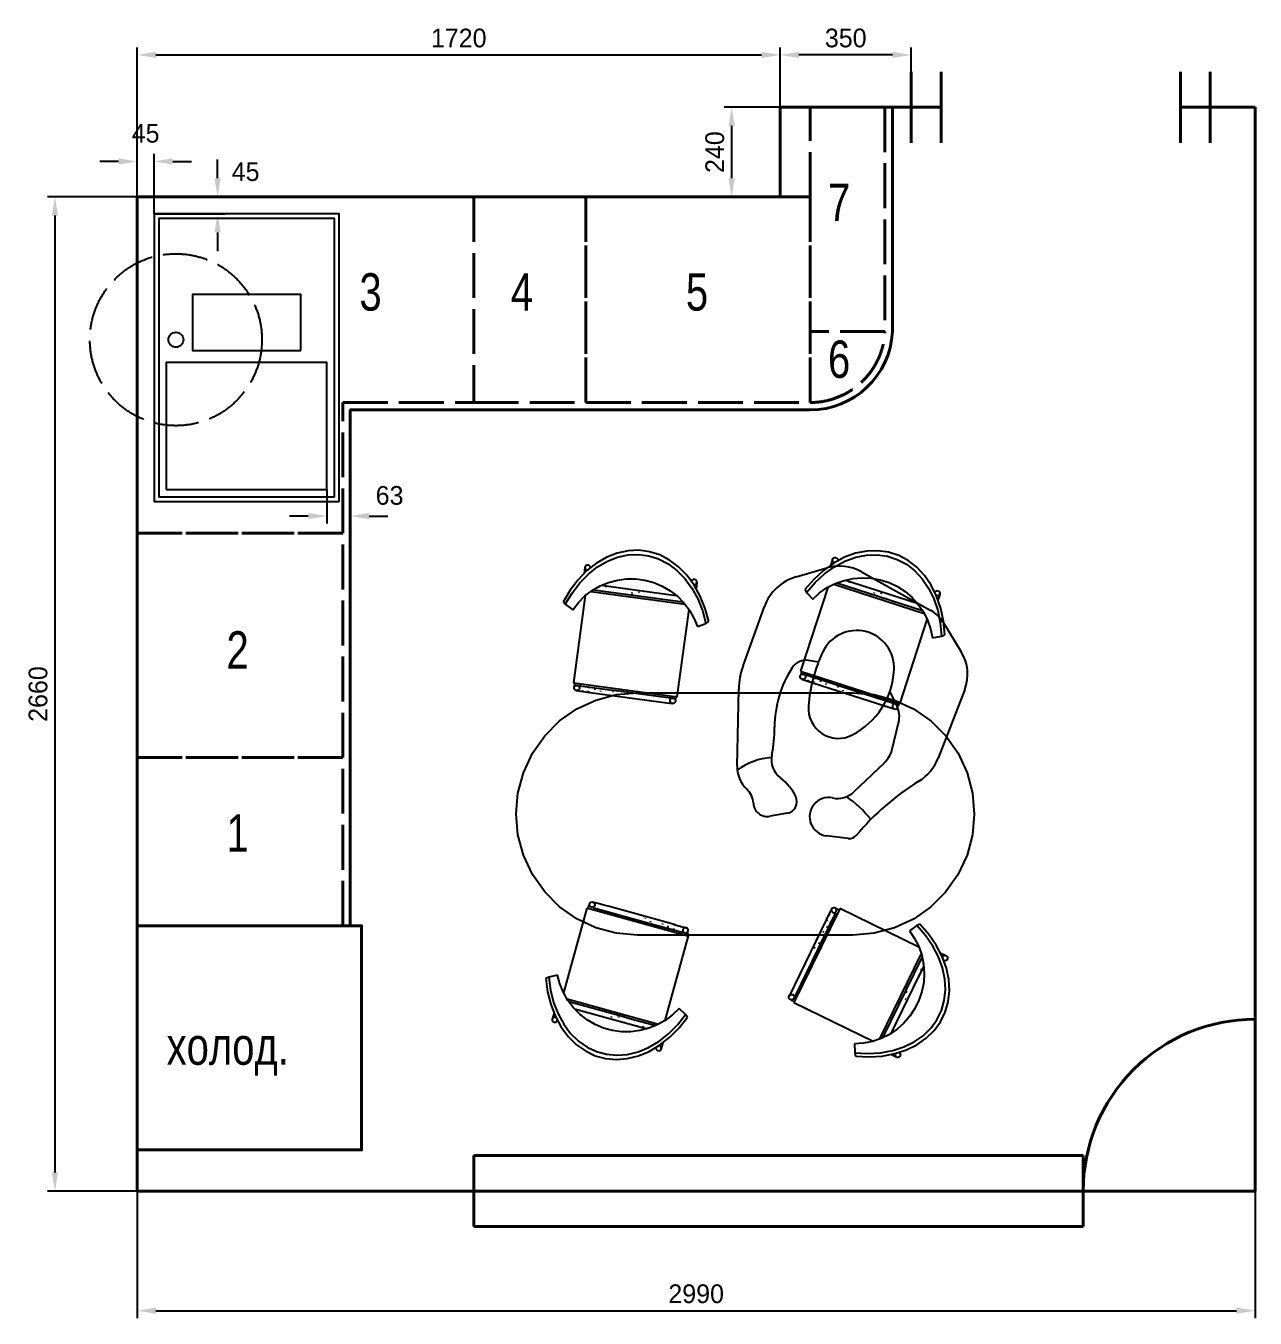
# Model space of a CAD drawing. Header units: millimetres. Extents: x 36689 to 81590, y -49198 to -25401.
# Drawn here: x 50325 to 53613, y -45338 to -41881 of the extents above; entities that cross this region are included whole.
import ezdxf

# ---------------------------------------------------------------- set-up
doc = ezdxf.new("R2010")
doc.units = ezdxf.units.MM
doc.header["$PDMODE"] = 34
doc.header["$PDSIZE"] = 25
doc.linetypes.add('ACAD_ISO02W100', pattern=[15, 12, -3])
doc.linetypes.add('ELGO_LTYPE0', pattern=[0])
doc.layers.add('01 Черновое', color=7, linetype='Continuous')
doc.layers.add('11 Привязка размеры', color=7, linetype='Continuous')
doc.layers.add('04 Мебель', color=5, linetype='Continuous', true_color=0x0000ff)
doc.styles.add('ATTR', font='romans.shx', dxfattribs={"width": 0.8, "height": 1.2})
doc.styles.add('QCADDimTextStyle', font='txt')
doc.styles.add('textstyle82', font='FreeMono.ttf', dxfattribs={"width": 0.8})
doc.styles.add('textstyle88', font='FreeMono.ttf', dxfattribs={"width": 0.8})
doc.styles.add('textstyle90', font='FreeMono.ttf', dxfattribs={"width": 0.8})
doc.styles.add('textstyle91', font='FreeMono.ttf', dxfattribs={"width": 0.8})
doc.dimstyles.new('QCADDimStyle', dxfattribs={"dimtxt": 2.5, "dimasz": 2.5, "dimexe": 1.25, "dimexo": 0.625, "dimtad": 1, "dimtoh": 1, "dimdec": 4, "dimzin": 0, "dimdsep": 46, "dimtxsty": 'QCADDimTextStyle', "dimcen": 0.09, "dimadec": 0, "dimazin": 0, "dimtfac": 1, "dimtdec": 4, "dimtofl": 0, "dimtmove": 0, "dimatfit": 3, "dimfxl": 1, "dimtolj": 1, "dimtzin": 0, "dimarcsym": 0})

# ---------------------------------------------------------------- blocks, each defined once
blk = doc.blocks.new('m_108')
at = {"color": 0, "linetype": 'ELGO_LTYPE0', "lineweight": -2}
for p, q in [((-250.3, 161.3), (-231.6, 162.9)), ((-231.6, 162.9), (-213, 161.2)), ((-285.8, 148.4), (-268.5, 156.5)), ((-268.5, 156.5), (-250.3, 161.3)), ((-213, 161.2), (-194.8, 156.4)), ((-194.8, 156.4), (-177.5, 148.3)), ((-301.5, 137.4), (-285.8, 148.4)), ((-177.5, 148.3), (-161.8, 137.3)), ((-105, 138.1), (-104.4, 138.7)), ((-104.4, 138.7), (-103.6, 139)), ((-103.6, 139), (-102.8, 139)), ((-102.8, 139), (-102, 138.8)), ((-102, 138.8), (-101.3, 138.3)), ((-84, 140.2), (-94.2, 138)), ((-73.9, 140.7), (-84, 140.2)), ((-64.1, 139.7), (-73.9, 140.7)), ((-54.9, 137), (-64.1, 139.7)), ((-425.8, 129.3), (-435.6, 124.5)), ((-433, 122.2), (-423.6, 126.8)), ((-430.9, 129.9), (-430.7, 130.7)), ((-430.7, 129.1), (-430.9, 129.9)), ((-430.7, 130.7), (-430.4, 131.4)), ((-430.3, 128.4), (-430.7, 129.1)), ((-430.4, 131.4), (-429.8, 132)), ((-429.7, 127.9), (-430.3, 128.4)), ((-429.8, 132), (-429, 132.3)), ((-429.2, 127.7), (-429.7, 127.9)), ((-429, 132.3), (-428.2, 132.3)), ((-428.2, 132.3), (-427.5, 132.1)), ((-427.5, 132.1), (-422.4, 130.5)), ((-427.5, 132.1), (-426.9, 131.6)), ((-426.9, 131.6), (-426.5, 130.9)), ((-426.5, 129.3), (-426.7, 128.9)), ((-426.5, 130.9), (-426.3, 130.1)), ((-426.3, 130.1), (-426.5, 129.3)), ((-415, 133), (-425.8, 129.3)), ((-423.6, 126.8), (-413.2, 130.3)), ((-403.5, 135.4), (-415, 133)), ((-413.2, 130.3), (-402.1, 132.6)), ((-391.4, 136.5), (-403.5, 135.4)), ((-402.1, 132.6), (-390.4, 133.7)), ((-390.4, 133.7), (-391.4, 136.5)), ((-388.9, 125.7), (-390.4, 133.7)), ((-314.8, 124.1), (-301.5, 137.4)), ((-161.8, 137.3), (-148.6, 123.9)), ((-114.6, 129), (-124.3, 122.4)), ((-104.5, 134.3), (-114.6, 129)), ((-104.2, 130.9), (-113.9, 125.9)), ((-107.7, 132.6), (-105.3, 137.4)), ((-105.3, 137.4), (-105.4, 136.6)), ((-105.4, 136.6), (-105.2, 135.9)), ((-105.3, 137.4), (-105, 138.1)), ((-105.2, 135.9), (-104.7, 135.2)), ((-104.7, 135.2), (-104, 134.7)), ((-94.2, 138), (-104.5, 134.3)), ((-94.3, 134.5), (-104.2, 130.9)), ((-104, 134.7), (-103.6, 134.6)), ((-101.3, 138.3), (-100.9, 137.6)), ((-100.7, 136), (-101, 135.5)), ((-100.9, 137.6), (-100.7, 136.8)), ((-100.7, 136.8), (-100.7, 136)), ((-84.4, 136.6), (-94.3, 134.5)), ((-74.7, 137.2), (-84.4, 136.6)), ((-65.3, 136.1), (-74.7, 137.2)), ((-56.3, 133.6), (-65.3, 136.1)), ((-48.1, 129.6), (-56.3, 133.6)), ((-46.3, 132.8), (-54.9, 137)), ((-40.5, 124.1), (-48.1, 129.6)), ((-38.5, 127.2), (-46.3, 132.8)), ((-31.6, 120.1), (-38.5, 127.2)), ((-444.3, 118.6), (-451.7, 111.8)), ((-448.6, 109.9), (-441.4, 116.5)), ((-435.6, 124.5), (-444.3, 118.6)), ((-441.4, 116.5), (-433, 122.2)), ((-437.8, 40.4), (-413.1, 116.8)), ((-436.6, 37.7), (-410.6, 118.2)), ((-418.6, 112.9), (-411.9, 117.6)), ((-412.4, 117.2), (-411, 116.8)), ((-411.9, 117.6), (-404.6, 121.3)), ((-330.4, 96.8), (-405.1, 121)), ((-404.6, 121.3), (-396.9, 124)), ((-396.9, 124), (-388.9, 125.7)), ((-325.5, 108.7), (-314.8, 124.1)), ((-148.6, 123.9), (-137.9, 108.6)), ((-124.3, 122.4), (-133.5, 114.4)), ((-123.3, 119.5), (-132.2, 111.8)), ((-113.9, 125.9), (-123.3, 119.5)), ((-113.4, 113.4), (-105.6, 116.1)), ((-107.1, 115.6), (-31, 78.5)), ((-105.7, 114.9), (-105.1, 116.2)), ((-105.6, 116.1), (-97.6, 117.7)), ((-104.3, 116.4), (-32.1, 81.2)), ((-97.6, 117.7), (-89.5, 118.3)), ((-96.3, 117.8), (-77, 108.4)), ((-93.1, 114.9), (-93, 115.6)), ((-89.5, 118.3), (-81.3, 117.8)), ((-81.3, 117.8), (-73.3, 116.2)), ((-73.3, 116.2), (-65.5, 113.6)), ((-33.9, 117.3), (-40.5, 124.1)), ((-28.4, 109.3), (-33.9, 117.3)), ((-25.9, 111.8), (-31.6, 120.1)), ((-457.7, 104), (-462.2, 95.5)), ((-451.7, 111.8), (-457.7, 104)), ((-454.4, 102.4), (-448.6, 109.9)), ((-433.7, 68.5), (-419.6, 112)), ((-430, 101.2), (-424.7, 107.4)), ((-424.7, 107.4), (-418.6, 112.9)), ((-333.3, 91.8), (-325.5, 108.7)), ((-112.9, 113.6), (-147.3, 43)), ((-137.9, 108.6), (-130.1, 91.7)), ((-133.5, 114.4), (-132.2, 111.8)), ((-132.2, 111.8), (-127.5, 105.2)), ((-127.5, 105.2), (-120.7, 109.7)), ((-120.7, 109.7), (-113.4, 113.4)), ((-87.7, 113), (-87.7, 113.5)), ((-77, 108.4), (-35.9, 88.4)), ((-77, 108.4), (-77, 108.2)), ((-65.5, 113.6), (-58.1, 110)), ((-58.1, 110), (-51.3, 105.5)), ((-51.3, 105.5), (-45.1, 100.2)), ((-23.9, 100.2), (-28.4, 109.3)), ((-21.2, 102.4), (-25.9, 111.8)), ((-462.2, 95.5), (-465.2, 86.4)), ((-461.6, 85.4), (-458.7, 94.2)), ((-458.7, 94.2), (-454.4, 102.4)), ((-438, 86.9), (-434.5, 94.3)), ((-434.5, 94.3), (-430, 101.2)), ((-359.1, 8), (-330.9, 95.3)), ((-330.9, 95.3), (-330.6, 96)), ((-330.7, 95.8), (-328, 94.9)), ((-330.6, 96), (-330.5, 96.6)), ((-330.5, 96.6), (-330.4, 96.8)), ((-329.9, 93), (-330, 92.2)), ((-329.5, 93.7), (-329.9, 93)), ((-328.8, 94.3), (-329.5, 93.7)), ((-328.1, 94.6), (-328.8, 94.3)), ((-328, 94.9), (-328.1, 94.6)), ((-327.2, 94.6), (-328.1, 94.6)), ((-326.4, 94.4), (-327.2, 94.6)), ((-325.8, 93.9), (-326.4, 94.4)), ((-325.3, 93.2), (-325.8, 93.9)), ((-325.2, 92.4), (-325.3, 93.2)), ((-325.3, 91.5), (-325.2, 92.4)), ((-73.5, 101.5), (-73.3, 101.9)), ((-72.9, 102.4), (-72.6, 103.1)), ((-66.8, 101.2), (-66.5, 102)), ((-45.1, 100.2), (-39.7, 94)), ((-39.7, 94), (-35.1, 87.2)), ((-20.7, 90.2), (-23.9, 100.2)), ((-17.9, 92), (-21.2, 102.4)), ((-19, 95.6), (-18.8, 96.1)), ((-18.8, 96.1), (-18.2, 96.6)), ((-18.2, 96.6), (-17.5, 96.9)), ((-18.2, 92.9), (-17.8, 92.7)), ((-17.8, 92.7), (-17, 92.5)), ((-17.5, 96.9), (-16.6, 97)), ((-14.9, 93.3), (-17.2, 88.5)), ((-17, 92.5), (-16.2, 92.5)), ((-16.6, 97), (-15.8, 96.7)), ((-16.2, 92.5), (-15.5, 92.8)), ((-15.8, 96.7), (-15.2, 96.3)), ((-15.5, 92.8), (-14.9, 93.3)), ((-15.2, 96.3), (-14.7, 95.6)), ((-14.6, 94), (-14.9, 93.3)), ((-14.7, 95.6), (-14.5, 94.8)), ((-14.5, 94.8), (-14.6, 94)), ((-465.2, 86.4), (-466.5, 76.9)), ((-462.8, 76.2), (-461.6, 85.4)), ((-440.5, 79.1), (-438, 86.9)), ((-348.7, 19), (-325.3, 91.6)), ((-344.9, 46.6), (-330.6, 90.8)), ((-338.2, 73.6), (-333.3, 91.8)), ((-332.2, 91.3), (-330.3, 90.7)), ((-330, 92.2), (-329.8, 91.4)), ((-329.8, 91.4), (-329.4, 90.7)), ((-329.4, 90.7), (-328.7, 90.1)), ((-328.7, 90.1), (-327.9, 89.9)), ((-327.9, 89.9), (-327.1, 89.9)), ((-327.1, 89.9), (-326.3, 90.2)), ((-326.3, 90.2), (-325.7, 90.8)), ((-325.7, 90.8), (-325.3, 91.5)), ((-325.3, 91.6), (-325.3, 91.6)), ((-130.1, 91.7), (-125.3, 73.6)), ((-35.1, 87.2), (-31.5, 79.9)), ((-18.6, 79.4), (-20.7, 90.2)), ((-15.8, 80.9), (-17.9, 92)), ((-15, 69.1), (-15.8, 80.9)), ((-466.5, 76.9), (-466.1, 67)), ((-462.5, 66.7), (-462.8, 76.2)), ((-442.4, 62.9), (-442, 71.1)), ((-442, 71.1), (-440.5, 79.1)), ((-429.1, 73.6), (-428.4, 73.3)), ((-428.8, 79.8), (-428.1, 79.6)), ((-427.8, 73.1), (-427.4, 72.9)), ((-339.8, 54.5), (-338.2, 73.6)), ((-125.3, 73.6), (-123.7, 54.5)), ((-63.4, 2.1), (-29, 72.7)), ((-32.4, 79.2), (-31.7, 80.4)), ((-31.5, 79.9), (-28.8, 72.2)), ((-28.8, 72.2), (-27.2, 64.2)), ((-17.9, 68.1), (-18.6, 79.4)), ((-466.1, 67), (-464.2, 57.1)), ((-460.6, 57.2), (-462.5, 66.7)), ((-441.7, 54.8), (-442.4, 62.9)), ((-440.3, 48.1), (-433.7, 68.5)), ((-433.7, 68.5), (-433.6, 68.5)), ((-27.2, 64.2), (-26.6, 56)), ((-18.5, 56.4), (-17.9, 68.1)), ((-15.6, 57), (-15, 69.1)), ((-464.2, 57.1), (-460.6, 47.3)), ((-457.1, 47.6), (-460.6, 57.2)), ((-460.6, 47.3), (-455.4, 37.6)), ((-452.2, 38.4), (-457.1, 47.6)), ((-440, 46.8), (-441.7, 54.8)), ((-437.3, 39), (-440, 46.8)), ((-438.6, 51.7), (-437.9, 51.7)), ((-437.2, 57.1), (-436.8, 57.2)), ((-346.6, 41.3), (-344.9, 46.6)), ((-344.9, 46.6), (-344.7, 46.6)), ((-339.8, -137.5), (-339.8, 54.5)), ((-123.7, 54.5), (-123.7, -137.5)), ((-26.6, 56), (-18.5, 56.4)), ((-18.5, 56.4), (-15.6, 57)), ((-460.4, 38.6), (-460.3, 39.4)), ((-460.2, 37.8), (-460.4, 38.6)), ((-460.3, 39.4), (-459.9, 40.2)), ((-459.8, 37.1), (-460.2, 37.8)), ((-459.9, 40.2), (-459.3, 40.8)), ((-459.2, 36.6), (-459.8, 37.1)), ((-459.3, 40.8), (-458.5, 41.1)), ((-458.5, 36.4), (-459.2, 36.6)), ((-458.5, 41.1), (-457.8, 41.1)), ((-457.7, 36.4), (-458.5, 36.4)), ((-458.5, 36.4), (-453.4, 34.7)), ((-457.8, 41.1), (-457.2, 41)), ((-456.9, 36.8), (-457.7, 36.4)), ((-456.3, 37.3), (-456.9, 36.8)), ((-456, 38.1), (-456.3, 37.3)), ((-455.9, 38.5), (-456, 38.1)), ((-455.4, 37.6), (-448.9, 28.4)), ((-445.8, 29.5), (-452.2, 38.4)), ((-437.5, 39.6), (-436.1, 39.1)), ((-433.6, 31.8), (-437.3, 39)), ((-355.7, 13.1), (-346.6, 41.3)), ((-346.6, 41.3), (-346.4, 41.3)), ((-345.4, 41.1), (-344.6, 40.9)), ((-342.1, 45.8), (-341.4, 45.6)), ((-148.3, 38.4), (-147.9, 39.2)), ((-148.3, 37.6), (-148.3, 38.4)), ((-148.1, 36.8), (-148.3, 37.6)), ((-147.7, 36.1), (-148.1, 36.8)), ((-147.9, 39.2), (-147.3, 39.8)), ((-147.2, 35.8), (-147.7, 36.1)), ((-147.7, 36.1), (-147, 35.6)), ((-147.5, 39.9), (-146.3, 42.5)), ((-147.3, 39.8), (-147.5, 39.9)), ((-147.3, 43), (-147, 42.9)), ((-146.5, 40.1), (-147.3, 39.8)), ((-147.1, 35.7), (-147.2, 35.8)), ((-147.1, 35.7), (-137.9, 31.2)), ((-147.1, 35.7), (-147.1, 35.7)), ((-147.1, 35.7), (-147.1, 35.7)), ((-147.1, 35.7), (-147.1, 35.7)), ((-147, 42.9), (-146.5, 42.6)), ((-147, 35.6), (-146.2, 35.4)), ((-146.5, 42.6), (-145.9, 42.3)), ((-145.7, 40.2), (-146.5, 40.1)), ((-146.2, 35.4), (-145.4, 35.5)), ((-145.9, 42.3), (-63.4, 2.1)), ((-144.9, 39.9), (-145.7, 40.2)), ((-145.4, 35.5), (-144.6, 35.8)), ((-144.2, 39.5), (-144.9, 39.9)), ((-144.6, 35.8), (-144, 36.4)), ((-143.8, 38.8), (-144.2, 39.5)), ((-144, 36.4), (-143.6, 37.1)), ((-143.6, 38), (-143.8, 38.8)), ((-143.6, 37.1), (-143.6, 38)), ((-143, 38.4), (-142, 40.4)), ((-142.8, 38.9), (-116.2, 25.9)), ((-135.7, 34.1), (-135.5, 34.8)), ((-448.9, 28.4), (-440.9, 19.7)), ((-438.2, 21.1), (-445.8, 29.5)), ((-433.8, 32.2), (-359.1, 8)), ((-428.9, 25), (-433.6, 31.8)), ((-423.4, 18.9), (-428.9, 25)), ((-351.5, 25.8), (-351, 25.8)), ((-351, 25.8), (-350.3, 25.8)), ((-350.3, 25.8), (-349.6, 25.6)), ((-347.9, 30.6), (-347.1, 30.4)), ((-141.8, 33.7), (-141.3, 34.2)), ((-137.9, 31.2), (-69.3, -2.2)), ((-137.9, 31.2), (-137.6, 31.2)), ((-137.2, 31.5), (-136.7, 31.9)), ((-131.2, 31.1), (-131, 31.8)), ((-131, 31.8), (-130.8, 32.5)), ((-130.8, 32.5), (-130.8, 32.9)), ((-126.9, 28), (-126.5, 28.8)), ((-116.8, 24), (-116.5, 24.8)), ((-116.2, 25.9), (-111.1, 23.5)), ((-116.2, 25.9), (-116.1, 25.8)), ((-111.1, 23.5), (-111.2, 23.3)), ((-111.1, 23.5), (-69.4, 3.2)), ((-440.9, 19.7), (-431.8, 11.7)), ((-429.3, 13.4), (-438.2, 21.1)), ((-431.8, 11.7), (-429.3, 13.4)), ((-429.3, 13.4), (-423.4, 18.9)), ((-357.3, 13.6), (-355.2, 12.9)), ((-356.4, 10.9), (-356, 11.6)), ((-356, 11.6), (-355.4, 12.1)), ((-355.4, 12.1), (-354.6, 12.5)), ((-354.6, 12.5), (-353.8, 12.5)), ((-353.8, 12.5), (-353, 12.2)), ((-353, 12.2), (-352.4, 11.7)), ((-352.6, 20.8), (-351.9, 20.8)), ((-352.4, 11.7), (-351.9, 11)), ((-351.9, 9.2), (-348.7, 19)), ((-351.2, 15.2), (-350.7, 14.8)), ((-349.7, 20.1), (-349.1, 19.7)), ((-348.7, 19), (-348.8, 19.3)), ((-112.6, 20.2), (-112.3, 20.9)), ((-358.8, 9.1), (-356, 8.2)), ((-356.5, 10), (-356.4, 10.9)), ((-356.4, 9.2), (-356.5, 10)), ((-355.9, 8.5), (-356.4, 9.2)), ((-356, 8.2), (-355.9, 8.5)), ((-355.3, 8), (-355.9, 8.5)), ((-354.5, 7.7), (-355.3, 8)), ((-353.6, 7.8), (-354.5, 7.7)), ((-352.9, 8.1), (-353.6, 7.8)), ((-352.2, 8.6), (-352.9, 8.1)), ((-351.9, 9.4), (-352.2, 8.6)), ((-352, 9.1), (-351.9, 9.2)), ((-351.9, 11), (-351.7, 10.2)), ((-351.7, 10.2), (-351.9, 9.4)), ((-351.9, 9.3), (-351.9, 9.2)), ((-351.9, 9.2), (-351.9, 9.2)), ((-70.7, 0.6), (-70.3, 1.4)), ((-70.7, -0.2), (-70.7, 0.6)), ((-70.3, 1.4), (-69.7, 1.9)), ((-69.7, 1.9), (-68.9, 2.3)), ((-69.6, 2.9), (-68.7, 4.7)), ((-68.9, 2.3), (-68.1, 2.3)), ((-68.1, 2.3), (-67.3, 2.1)), ((-67.3, 2.1), (-66.6, 1.6)), ((-66.6, 1.6), (-66.2, 0.9)), ((-66.2, 0.9), (-66, 0.1)), ((-66, 0.1), (-65.7, 0)), ((-66, 0.1), (-66, -0.7)), ((-65.7, 0), (-64.4, 2.6)), ((-70.5, -1), (-70.7, -0.2)), ((-70.1, -1.7), (-70.5, -1)), ((-69.4, -2.2), (-70.1, -1.7)), ((-68.6, -2.4), (-69.4, -2.2)), ((-69.4, -2.2), (-68.6, -2.4)), ((-69.3, -2.2), (-69.4, -2.2)), ((-67.8, -2.4), (-68.6, -2.4)), ((-67, -2), (-67.8, -2.4)), ((-66.4, -1.5), (-67, -2)), ((-66, -0.7), (-66.4, -1.5)), ((-414.9, -77), (-425.8, -81.4)), ((-423.6, -83.7), (-413, -79.5)), ((-403.2, -73.8), (-414.9, -77)), ((-413, -79.5), (-401.7, -76.3)), ((-401.7, -76.3), (-403.2, -73.8)), ((-398.8, -83.9), (-401.7, -76.3)), ((-435.8, -86.9), (-444.6, -93.4)), ((-441.6, -95.2), (-433.2, -89)), ((-440.6, -85.7), (-440.9, -86.5)), ((-440.9, -86.5), (-440.9, -87.3)), ((-440.9, -87.3), (-440.6, -88.1)), ((-440.2, -85), (-440.6, -85.7)), ((-440.6, -88.1), (-440.1, -88.7)), ((-439.5, -84.6), (-440.2, -85)), ((-440.1, -88.7), (-439.4, -89.1)), ((-438.7, -84.4), (-439.5, -84.6)), ((-439.4, -89.1), (-438.8, -89.1)), ((-438, -84.5), (-438.7, -84.4)), ((-437.3, -84.9), (-438, -84.5)), ((-438, -84.5), (-432.7, -85.2)), ((-436.7, -85.5), (-437.3, -84.9)), ((-436.4, -86.2), (-436.7, -85.5)), ((-436.5, -87.5), (-436.4, -87.1)), ((-436.4, -87.1), (-436.4, -86.2)), ((-425.8, -81.4), (-435.8, -86.9)), ((-433.2, -89), (-423.6, -83.7)), ((-420, -96), (-413.5, -91.1)), ((-336.1, -101.9), (-413.9, -91.4)), ((-413.5, -91.1), (-406.4, -87)), ((-406.4, -87), (-398.8, -83.9)), ((-452.1, -100.7), (-458.1, -108.8)), ((-454.7, -110.1), (-448.9, -102.3)), ((-444.6, -93.4), (-452.1, -100.7)), ((-448.9, -102.3), (-441.6, -95.2)), ((-432.8, -148.3), (-426.6, -102.9)), ((-431.7, -176.6), (-421, -97)), ((-430.8, -108.3), (-425.8, -101.8)), ((-430.1, -179), (-418.8, -95.1)), ((-425.8, -101.8), (-420, -96)), ((-420.4, -96.5), (-419, -96.7)), ((-336.4, -104.4), (-336.3, -103.5)), ((-336.3, -103.5), (-336.2, -102.8)), ((-333.4, -103.4), (-336.3, -103)), ((-336.2, -102.8), (-336.1, -102.2)), ((-336.1, -102.2), (-336.1, -101.9)), ((-334.1, -104.2), (-333.4, -103.7)), ((-333.4, -103.7), (-333.4, -103.4)), ((-333.4, -103.7), (-332.6, -103.5)), ((-332.6, -103.5), (-331.8, -103.6)), ((-331.8, -103.6), (-331.1, -104)), ((-147.6, -181.5), (-123.1, -92.6)), ((-134.1, -126.1), (-126.2, -97.5)), ((-132.9, -103.8), (-130.2, -94)), ((-131.2, -99.5), (-130.6, -99.8)), ((-130.2, -94), (-130.3, -94.8)), ((-130.3, -94.8), (-130.1, -95.6)), ((-129.9, -93.2), (-130.2, -94)), ((-130.1, -93.7), (-130.2, -93.8)), ((-130.2, -93.8), (-130.2, -93.8)), ((-130.2, -93.8), (-130.2, -93.9)), ((-130.2, -94), (-130.2, -93.8)), ((-130.1, -95.6), (-129.6, -96.3)), ((-129.3, -92.6), (-129.9, -93.2)), ((-129.6, -96.3), (-129, -96.8)), ((-128.5, -92.3), (-129.3, -92.6)), ((-129, -96.8), (-128.2, -97)), ((-127.7, -92.2), (-128.5, -92.3)), ((-128.2, -97), (-127.3, -96.9)), ((-126.9, -92.4), (-127.7, -92.2)), ((-127.3, -96.9), (-126.6, -96.6)), ((-126.2, -92.9), (-126.9, -92.4)), ((-126.7, -97.4), (-124.6, -98)), ((-126.6, -96.6), (-126, -96)), ((-126.2, -92.9), (-126.1, -92.6)), ((-125.7, -93.6), (-126.2, -92.9)), ((-126.1, -92.6), (-123.4, -93.4)), ((-126, -96), (-125.6, -95.2)), ((-125.5, -94.4), (-125.7, -93.6)), ((-125.6, -95.2), (-125.5, -94.4)), ((-123.1, -92.3), (-47.4, -113.1)), ((-123.1, -92.6), (-123.1, -92.3)), ((-52.7, -94.5), (-58.3, -100.3)), ((-58.3, -100.3), (-52.6, -106.2)), ((-50.3, -92.7), (-52.7, -94.5)), ((-43.5, -101.8), (-52.7, -94.5)), ((-40.8, -100.3), (-50.3, -92.7)), ((-35.5, -109.8), (-43.5, -101.8)), ((-32.5, -108.6), (-40.8, -100.3)), ((-458.1, -108.8), (-462.7, -117.5)), ((-459.1, -118.5), (-454.7, -110.1)), ((-434.9, -115.4), (-430.8, -108.3)), ((-348.5, -194.1), (-336.4, -104.4)), ((-341.4, -154), (-335.2, -108)), ((-340.3, -181.8), (-330.8, -111.2)), ((-336.9, -107.7), (-334.9, -108)), ((-334.9, -105.6), (-334.7, -104.8)), ((-334.9, -106.5), (-334.9, -105.6)), ((-334.6, -107.2), (-334.9, -106.5)), ((-334.7, -104.8), (-334.1, -104.2)), ((-334, -107.8), (-334.6, -107.2)), ((-333.3, -108.2), (-334, -107.8)), ((-332.4, -108.3), (-333.3, -108.2)), ((-331.6, -108.2), (-332.4, -108.3)), ((-330.9, -107.7), (-331.6, -108.2)), ((-331.1, -104), (-330.5, -104.7)), ((-330.4, -107.1), (-330.9, -107.7)), ((-330.8, -111.2), (-330.1, -106.3)), ((-330.5, -104.7), (-330.2, -105.4)), ((-330.1, -106.3), (-330.4, -107.1)), ((-330.2, -105.4), (-330.1, -106.3)), ((-330.1, -106.2), (-330.1, -106.2)), ((-330.1, -106.3), (-330.1, -106.2)), ((-135.8, -114.1), (-137.2, -119.4)), ((-134.3, -108.9), (-135.8, -114.1)), ((-132.9, -103.8), (-134.3, -108.9)), ((-134, -115.2), (-133.2, -115.4)), ((-132.9, -104.1), (-132.9, -103.8)), ((-132.5, -104.4), (-132, -104.8)), ((-131.8, -110.3), (-131, -110.4)), ((-131, -110.4), (-130.4, -110.4)), ((-130.4, -110.4), (-129.9, -110.4)), ((-129.6, -105.4), (-129, -105.4)), ((-52.6, -106.2), (-47.6, -112.7)), ((-47.6, -112.7), (-43.6, -119.8)), ((-28.7, -118.4), (-35.5, -109.8)), ((-25.5, -117.6), (-32.5, -108.6)), ((-27.7, -114.8), (-22.5, -116.2)), ((-465.6, -126.7), (-466.9, -136.2)), ((-462.7, -117.5), (-465.6, -126.7)), ((-461.9, -127.4), (-459.1, -118.5)), ((-440.2, -130.8), (-438.1, -122.9)), ((-438.1, -122.9), (-434.9, -115.4)), ((-138.7, -124.8), (-140.2, -130.2)), ((-137.2, -119.4), (-138.7, -124.8)), ((-136.1, -125.8), (-135.3, -126)), ((-135.6, -131.5), (-134.1, -126.1)), ((-134.1, -126.1), (-134.2, -126.1)), ((-66.7, -200.1), (-44.3, -118.5)), ((-48.8, -142.2), (-43, -121.1)), ((-44.7, -119.9), (-43.4, -120.3)), ((-43.6, -119.8), (-40.5, -127.4)), ((-23.4, -127.5), (-28.7, -118.4)), ((-19.9, -127), (-25.5, -117.6)), ((-24.6, -117.2), (-25, -118)), ((-25, -118), (-25, -118.4)), ((-24, -116.6), (-24.6, -117.2)), ((-23.3, -116.3), (-24, -116.6)), ((-23.6, -120.8), (-23, -121)), ((-22.5, -116.2), (-23.3, -116.3)), ((-23, -121), (-22.2, -120.9)), ((-21.8, -116.4), (-22.5, -116.2)), ((-22.2, -120.9), (-21.5, -120.5)), ((-21.1, -116.9), (-21.8, -116.4)), ((-21.5, -120.5), (-21, -119.9)), ((-20.7, -117.5), (-21.1, -116.9)), ((-21, -119.9), (-20.6, -119.2)), ((-20.5, -118.3), (-20.7, -117.5)), ((-20.6, -119.2), (-20.5, -118.3)), ((-466.9, -136.2), (-466.5, -145.8)), ((-463.2, -136.5), (-461.9, -127.4)), ((-462.8, -145.8), (-463.2, -136.5)), ((-441.3, -138.9), (-440.2, -130.8)), ((-429.9, -136.2), (-429.1, -136.3)), ((-338.2, -156.5), (-339.8, -137.5)), ((-147.9, -176.2), (-135.6, -131.5)), ((-141.7, -135.6), (-143.2, -141)), ((-140.2, -130.2), (-141.7, -135.6)), ((-139.1, -130.6), (-138.3, -130.8)), ((-135.6, -131.5), (-135.7, -131.5)), ((-123.7, -137.5), (-125.3, -156.5)), ((-45.8, -149.3), (-40.1, -128.7)), ((-43.3, -138), (-42.8, -137.9)), ((-42.4, -132.4), (-41.7, -132.4)), ((-40.5, -127.4), (-38.4, -135.3)), ((-38.4, -135.3), (-37.4, -143.4)), ((-19.5, -136.8), (-23.4, -127.5)), ((-15.9, -136.6), (-19.9, -127)), ((-17.1, -146.3), (-19.5, -136.8)), ((-13.5, -146.5), (-15.9, -136.6)), ((-466.5, -145.8), (-464.4, -155.4)), ((-460.8, -155.1), (-462.8, -145.8)), ((-441.3, -147.1), (-441.3, -138.9)), ((-440.3, -155.2), (-441.3, -147.1)), ((-435.6, -169.5), (-432.8, -148.3)), ((-432.8, -148.3), (-432.6, -148.1)), ((-429.1, -142.4), (-428.3, -142.5)), ((-427.7, -142.6), (-427.3, -142.7)), ((-144.6, -146.4), (-146.1, -151.7)), ((-143.2, -141), (-144.6, -146.4)), ((-57.9, -193.5), (-45.8, -149.3)), ((-52.1, -153.9), (-50.4, -148.1)), ((-50.4, -148.1), (-48.8, -142.2)), ((-45.8, -149.3), (-46, -149.4)), ((-37.4, -143.4), (-37.5, -151.6)), ((-16.4, -155.8), (-17.1, -146.3)), ((-12.7, -156.3), (-13.5, -146.5)), ((-464.4, -155.4), (-460.7, -164.8)), ((-457.2, -164.1), (-460.8, -155.1)), ((-438.2, -163.2), (-440.3, -155.2)), ((-434.2, -160), (-433.8, -159.9)), ((-346.1, -188.8), (-342.2, -159.5)), ((-342.2, -159.5), (-341.4, -154)), ((-342.2, -159.5), (-342, -159.4)), ((-341.4, -154), (-341.3, -153.9)), ((-341, -159.4), (-340.2, -159.5)), ((-338.6, -154.2), (-337.8, -154.3)), ((-333.3, -174.6), (-338.2, -156.5)), ((-147.6, -157), (-149, -162.2)), ((-146.1, -151.7), (-147.6, -157)), ((-125.3, -156.5), (-130.2, -174.6)), ((-64.3, -198.5), (-52.1, -153.9)), ((-51.9, -154.1), (-51.6, -154.2)), ((-51, -154.4), (-50.2, -154.7)), ((-51, -160.7), (-50.2, -160.9)), ((-38.6, -159.7), (-40.7, -167.6)), ((-37.5, -151.6), (-38.6, -159.7)), ((-17.3, -165), (-16.4, -155.8)), ((-13.6, -165.8), (-12.7, -156.3)), ((-460.7, -164.8), (-455.4, -173.9)), ((-452.1, -172.9), (-457.2, -164.1)), ((-445.6, -181.1), (-452.1, -172.9)), ((-435.1, -170.7), (-438.2, -163.2)), ((-431, -177.8), (-435.1, -170.7)), ((-434.5, -165.6), (-433.9, -165.5)), ((-341.6, -170.2), (-340.8, -170.3)), ((-151.8, -172.4), (-153.1, -177.2)), ((-150.4, -167.4), (-151.8, -172.4)), ((-149, -162.2), (-150.4, -167.4)), ((-40.7, -167.6), (-43.9, -175.1)), ((-19.7, -173.9), (-17.3, -165)), ((-16.1, -175.1), (-13.6, -165.8)), ((-455.4, -173.9), (-448.7, -182.4)), ((-453.5, -180.7), (-453.7, -181.5)), ((-453.7, -181.5), (-453.7, -182.3)), ((-453.7, -182.3), (-453.4, -183.1)), ((-453, -180.1), (-453.5, -180.7)), ((-453.4, -183.1), (-452.9, -183.7)), ((-452.3, -179.6), (-453, -180.1)), ((-452.9, -183.7), (-452.1, -184.1)), ((-451.5, -179.4), (-452.3, -179.6)), ((-452.1, -184.1), (-451.4, -184.2)), ((-451, -179.5), (-451.5, -179.4)), ((-451.4, -184.2), (-450.6, -184)), ((-451.4, -184.2), (-446.1, -184.9)), ((-450.6, -184), (-450, -183.6)), ((-450, -183.6), (-449.5, -182.9)), ((-449.5, -182.9), (-449.2, -182.1)), ((-449.2, -182.1), (-449.3, -181.7)), ((-448.7, -182.4), (-440.5, -190.4)), ((-437.7, -188.8), (-445.6, -181.1)), ((-431.3, -177.4), (-429.9, -177.5)), ((-426.1, -184.3), (-431, -177.8)), ((-426.4, -183.9), (-348.6, -194.4)), ((-420.3, -190.1), (-426.1, -184.3)), ((-344.5, -180.7), (-343.8, -180.6)), ((-344.2, -175.6), (-343.8, -175.5)), ((-343.8, -175.5), (-343.1, -175.4)), ((-343.1, -175.4), (-342.3, -175.4)), ((-341.7, -192), (-340.3, -181.8)), ((-341.4, -180.9), (-340.8, -181.2)), ((-340.3, -181.8), (-340.4, -181.5)), ((-325.4, -191.5), (-333.3, -174.6)), ((-153.2, -178.1), (-153.1, -177.2)), ((-153, -178.9), (-153.2, -178.1)), ((-153.1, -177.2), (-152.8, -176.5)), ((-153.1, -177.2), (-153.1, -177.3)), ((-153.1, -177.3), (-153.1, -177.3)), ((-152.5, -179.5), (-153, -178.9)), ((-152.8, -176.5), (-152.2, -175.9)), ((-151.8, -180), (-152.5, -179.5)), ((-152.2, -175.9), (-151.4, -175.5)), ((-151, -180.2), (-151.8, -180)), ((-151.4, -175.5), (-150.6, -175.5)), ((-150.2, -180.2), (-151, -180.2)), ((-150.6, -175.5), (-149.8, -175.7)), ((-150.3, -180.5), (-150.2, -180.2)), ((-147.5, -181.2), (-150.3, -180.5)), ((-149.4, -179.8), (-150.2, -180.2)), ((-149.8, -175.7), (-149.1, -176.2)), ((-148.8, -179.2), (-149.4, -179.8)), ((-149.1, -176.2), (-148.6, -176.9)), ((-148.5, -178.5), (-148.8, -179.2)), ((-148.6, -176.9), (-148.4, -177.7)), ((-148.4, -177.7), (-148.5, -178.5)), ((-148.2, -176.1), (-146.2, -176.7)), ((-147.8, -182.3), (-147.7, -182)), ((-72, -203.1), (-147.8, -182.3)), ((-147.7, -182), (-147.6, -181.5)), ((-130.2, -174.6), (-138.1, -191.5)), ((-48.1, -182.2), (-53.1, -188.7)), ((-43.9, -175.1), (-48.1, -182.2)), ((-29.1, -190), (-23.7, -182.3)), ((-25.9, -191.8), (-20.3, -183.8)), ((-23.7, -182.3), (-19.7, -173.9)), ((-20.3, -183.8), (-16.1, -175.1)), ((-440.5, -190.4), (-431.2, -197.5)), ((-428.7, -195.7), (-437.7, -188.8)), ((-418.7, -201.7), (-428.7, -195.7)), ((-413.8, -195.1), (-420.3, -190.1)), ((-418.7, -201.7), (-413.8, -195.1)), ((-348.6, -194.4), (-348.5, -194.1)), ((-348.4, -193.3), (-345.6, -193.7)), ((-347.8, -188.6), (-345.6, -188.9)), ((-346.4, -191.2), (-346.2, -190.4)), ((-346.4, -192), (-346.4, -191.2)), ((-346.1, -192.8), (-346.4, -192)), ((-346.2, -190.4), (-345.7, -189.7)), ((-345.5, -193.4), (-346.1, -192.8)), ((-345.7, -189.7), (-345, -189.3)), ((-345.6, -193.7), (-345.5, -193.4)), ((-344.8, -193.8), (-345.5, -193.4)), ((-345, -189.3), (-344.2, -189.1)), ((-344, -193.9), (-344.8, -193.8)), ((-344.2, -189.1), (-343.3, -189.2)), ((-343.2, -193.7), (-344, -193.9)), ((-343.3, -189.2), (-342.6, -189.6)), ((-342.5, -193.3), (-343.2, -193.7)), ((-342.6, -189.6), (-342, -190.2)), ((-341.9, -192.6), (-342.5, -193.3)), ((-342.1, -186), (-341.5, -186.3)), ((-342, -190.2), (-341.7, -191)), ((-341.7, -191.8), (-341.9, -192.6)), ((-341.8, -192.1), (-341.7, -192)), ((-341.7, -191), (-341.7, -191.8)), ((-341.7, -191.9), (-341.7, -192)), ((-341.7, -192), (-341.7, -192)), ((-314.7, -206.8), (-325.4, -191.5)), ((-138.1, -191.5), (-148.8, -206.8)), ((-58.9, -194.4), (-65.4, -199.4)), ((-53.1, -188.7), (-58.9, -194.4)), ((-36, -197), (-29.1, -190)), ((-33, -199), (-25.9, -191.8)), ((-431.2, -197.5), (-420.7, -203.7)), ((-420.7, -203.7), (-418.7, -201.7)), ((-301.4, -220.1), (-314.7, -206.8)), ((-148.8, -206.8), (-162.1, -220.1)), ((-80.1, -206.5), (-88, -208.6)), ((-72.5, -203.4), (-80.1, -206.5)), ((-65.4, -199.4), (-72.5, -203.4)), ((-66.3, -198.6), (-65, -199)), ((-53.3, -208.1), (-44.1, -203.1)), ((-51, -210.5), (-41.4, -205.3)), ((-44.1, -203.1), (-36, -197)), ((-41.4, -205.3), (-33, -199)), ((-88, -208.6), (-86.2, -216.5)), ((-86.2, -216.5), (-74.6, -214.9)), ((-86.2, -216.5), (-85, -219.2)), ((-85, -219.2), (-73, -217.5)), ((-74.6, -214.9), (-63.6, -212.1)), ((-73, -217.5), (-61.6, -214.6)), ((-63.6, -212.1), (-53.3, -208.1)), ((-61.6, -214.6), (-51, -210.5)), ((-54.3, -211.8), (-49.2, -213.2)), ((-50.4, -210.4), (-50.2, -210)), ((-50.4, -211.3), (-50.4, -210.4)), ((-50.3, -212.1), (-50.4, -211.3)), ((-49.8, -212.7), (-50.3, -212.1)), ((-49.2, -213.2), (-49.8, -212.7)), ((-49.2, -213.2), (-48.5, -213.4)), ((-48.5, -213.4), (-47.6, -213.3)), ((-47.2, -208.9), (-47.7, -208.7)), ((-47.6, -213.3), (-46.9, -213)), ((-46.5, -209.3), (-47.2, -208.9)), ((-46.9, -213), (-46.4, -212.4)), ((-46.1, -210), (-46.5, -209.3)), ((-46.4, -212.4), (-46, -211.6)), ((-45.9, -210.8), (-46.1, -210)), ((-46, -211.6), (-45.9, -210.8)), ((-285.8, -231.1), (-301.4, -220.1)), ((-162.1, -220.1), (-177.7, -231.1)), ((-268.5, -239.1), (-285.8, -231.1)), ((-250.3, -243.9), (-268.5, -239.1)), ((-195, -239.1), (-213.2, -243.9)), ((-177.7, -231.1), (-195, -239.1)), ((-231.7, -245.5), (-250.3, -243.9)), ((-213.2, -243.9), (-231.7, -245.5))]:
    blk.add_line(p, q, dxfattribs=at)
blk = doc.blocks.new('Person 4 Man Reach Both Arms PV')
for p, q in [((-2.65, 10.92), (4.05, 11.46)), ((-12.67, 7.06), (-5.15, 10.3)), ((8.36, 9.69), (10.58, 7.1)), ((1.04, 3.75), (0.76, 4.77)), ((11.74, 3.54), (11.04, -4.93)), ((-15.08, 0.09), (-16.13, 1.62)), ((-14.83, -6.98), (-15.53, -4.74)), ((-5.89, -7.13), (-10.02, -5.46)), ((1.31, -4.52), (0.3, -5.78)), ((-4.16, -7.3), (-1.33, -6.76)), ((10.45, -6.62), (8.37, -9.71)), ((4.85, -11.71), (-3.03, -12.16))]:
    blk.add_line(p, q)
for centre, radius, start, end in [((4.46, 6.34), 5.14, 40.6701, 94.5755), ((-2.02, 3.04), 7.9, 94.5755, 113.2917), ((-11.35, 3.99), 3.35, 113.2917, 161.1375), ((6.91, 3.94), 4.84, 355.2825, 40.6701), ((-16.59, 0.66), 7.13, 28.7701, 60.4269), ((-2.39, -5.59), 11.77, 81.6778, 114.3364), ((-0.94, 4.31), 1.76, 15.205, 81.6778), ((-16.59, 5.78), 2.19, 297.4313, 341.1375), ((-9.51, 1.75), 2.48, 103.203, 167.1792), ((-13.61, 19.22), 15.46, 283.203, 294.3364), ((-14.88, 2.49), 1.52, 117.4313, 214.617), ((-2.58, -0.25), 3.22, 110.1273, 231.9875), ((1.95, -12.63), 16.4, 89.0561, 110.1273), ((2.16, -0.24), 4.01, 291.5545, 89.0561), ((-17.24, 3.51), 5.45, 319.7914, 347.1792), ((-14.04, 0.81), 1.26, 214.617, 319.7914), ((-13.57, -4.12), 2.06, 13.1482, 197.5403), ((-9.06, -3.07), 2.58, 193.1482, 248.0075), ((0.57, 3.78), 8.33, 231.9875, 291.5545), ((-23.29, -2.63), 12.67, 333.3444, 349.5239), ((7.51, -4.64), 3.54, 326.0867, 355.2825), ((-1.85, -4.05), 2.76, 280.7541, 321.143), ((-13.91, -6.69), 0.957, 197.5403, 254.641), ((-21.44, -34.1), 27.46, 56.0747, 74.6409), ((-4.73, -4.27), 3.08, 248.0075, 280.7541), ((4.6, -7.18), 4.54, 273.2085, 326.0867), ((-3.31, -7.14), 5.03, 236.0747, 273.2085)]:
    blk.add_arc(centre, radius, start, end)
at = {"style": 'ATTR', "width": 0.8, "flags": 9}
blk.add_attdef('ESTCODE', (0, 0), '', height=0.00575, dxfattribs=at)
blk = doc.blocks.new('*D126')
at = {"layer": '11 Привязка размеры', "color": 0, "lineweight": -2}
for p, q in [((50623.1, -42338.4), (50383.1, -42338.4)), ((50403.1, -42388.4), (50403.1, -44948.4)), ((50623.1, -44998.4), (50383.1, -44998.4))]:
    blk.add_line(p, q, dxfattribs=at)
at = {"layer": '11 Привязка размеры', "color": 0}
for points in [[(50411.4, -42388.4), (50394.8, -42388.4), (50403.1, -42338.4)], [(50394.8, -44948.4), (50411.4, -44948.4), (50403.1, -44998.4)]]:
    blk.add_solid(points, dxfattribs=at)
at = {"layer": 'Defpoints', "color": 0}
for p in [(50623.1, -42338.4), (50403.1, -44998.4), (50623.1, -44998.4)]:
    blk.add_point(p, dxfattribs=at)
at = {"layer": '11 Привязка размеры', "color": 0, "insert": (50358.1, -43668.4), "char_height": 50, "attachment_point": 5, "rotation": 90}
blk.add_mtext('\\A1;2660', dxfattribs=at)
blk = doc.blocks.new('*D127')
at = {"layer": '11 Привязка размеры', "color": 0, "lineweight": -2}
for p, q in [((50623.1, -44998.4), (50623.1, -45338.4)), ((53613.1, -44998.4), (53613.1, -45338.4)), ((50673.1, -45318.4), (53563.1, -45318.4))]:
    blk.add_line(p, q, dxfattribs=at)
at = {"layer": '11 Привязка размеры', "color": 0}
for points in [[(50673.1, -45310), (50673.1, -45326.7), (50623.1, -45318.4)], [(53563.1, -45326.7), (53563.1, -45310), (53613.1, -45318.4)]]:
    blk.add_solid(points, dxfattribs=at)
at = {"layer": 'Defpoints', "color": 0}
for p in [(50623.1, -44998.4), (53613.1, -44998.4), (53613.1, -45318.4)]:
    blk.add_point(p, dxfattribs=at)
at = {"layer": '11 Привязка размеры', "color": 0, "insert": (52118.1, -45273.4), "char_height": 50, "attachment_point": 5}
blk.add_mtext('\\A1;2990', dxfattribs=at)
blk = doc.blocks.new('*D128')
at = {"layer": '11 Привязка размеры', "color": 0, "lineweight": -2}
for p, q in [((50623.1, -42338.4), (50623.1, -41938.4)), ((52343.1, -42338.4), (52343.1, -41938.4)), ((50673.1, -41958.4), (52293.1, -41958.4))]:
    blk.add_line(p, q, dxfattribs=at)
at = {"layer": '11 Привязка размеры', "color": 0}
for points in [[(50673.1, -41950), (50673.1, -41966.7), (50623.1, -41958.4)], [(52293.1, -41966.7), (52293.1, -41950), (52343.1, -41958.4)]]:
    blk.add_solid(points, dxfattribs=at)
at = {"layer": 'Defpoints', "color": 0}
for p in [(52343.1, -41958.4), (50623.1, -42338.4), (52343.1, -42338.4)]:
    blk.add_point(p, dxfattribs=at)
at = {"layer": '11 Привязка размеры', "color": 0, "insert": (51483.1, -41913.4), "char_height": 50, "attachment_point": 5}
blk.add_mtext('\\A1;1720', dxfattribs=at)
blk = doc.blocks.new('*D129')
at = {"layer": '11 Привязка размеры', "color": 0, "lineweight": -2}
for p, q in [((52343.1, -42098.4), (52193.1, -42098.4)), ((52213.1, -42288.4), (52213.1, -42148.4)), ((52343.1, -42338.4), (52193.1, -42338.4))]:
    blk.add_line(p, q, dxfattribs=at)
at = {"layer": '11 Привязка размеры', "color": 0}
for points in [[(52221.4, -42148.4), (52204.8, -42148.4), (52213.1, -42098.4)], [(52204.8, -42288.4), (52221.4, -42288.4), (52213.1, -42338.4)]]:
    blk.add_solid(points, dxfattribs=at)
at = {"layer": 'Defpoints', "color": 0}
for p in [(52213.1, -42098.4), (52343.1, -42098.4), (52343.1, -42338.4)]:
    blk.add_point(p, dxfattribs=at)
at = {"layer": '11 Привязка размеры', "color": 0, "insert": (52168.1, -42218.4), "char_height": 50, "attachment_point": 5, "rotation": 90}
blk.add_mtext('\\A1;240', dxfattribs=at)
blk = doc.blocks.new('*D133')
at = {"layer": '11 Привязка размеры', "color": 0, "lineweight": -2}
for p, q in [((52343.1, -42098.4), (52343.1, -41938.4)), ((52693.1, -42098.4), (52693.1, -41938.4)), ((52643.1, -41958.4), (52393.1, -41958.4))]:
    blk.add_line(p, q, dxfattribs=at)
at = {"layer": '11 Привязка размеры', "color": 0}
for points in [[(52393.1, -41950), (52393.1, -41966.7), (52343.1, -41958.4)], [(52643.1, -41966.7), (52643.1, -41950), (52693.1, -41958.4)]]:
    blk.add_solid(points, dxfattribs=at)
at = {"layer": 'Defpoints', "color": 0}
for p in [(52343.1, -41958.4), (52343.1, -42098.4), (52693.1, -42098.4)]:
    blk.add_point(p, dxfattribs=at)
at = {"layer": '11 Привязка размеры', "color": 0, "insert": (52518.1, -41913.3), "char_height": 50, "attachment_point": 5}
blk.add_mtext('\\A1;350', dxfattribs=at)
blk = doc.blocks.new('*D135')
at = {"layer": '11 Привязка размеры', "color": 0, "lineweight": -2}
for p, q in [((50573.1, -42243.4), (50523.1, -42243.4)), ((50623.1, -42383.4), (50623.1, -42223.4)), ((50668.1, -42383.4), (50668.1, -42223.4)), ((50718.1, -42243.4), (50768.1, -42243.4))]:
    blk.add_line(p, q, dxfattribs=at)
at = {"layer": '11 Привязка размеры', "color": 0}
for points in [[(50573.1, -42251.7), (50573.1, -42235), (50623.1, -42243.4)], [(50718.1, -42235), (50718.1, -42251.7), (50668.1, -42243.4)]]:
    blk.add_solid(points, dxfattribs=at)
at = {"layer": 'Defpoints', "color": 0}
for p in [(50623.1, -42243.4), (50623.1, -42383.4), (50668.1, -42383.4)]:
    blk.add_point(p, dxfattribs=at)
at = {"layer": '11 Привязка размеры', "color": 0, "insert": (50645.6, -42168.3), "char_height": 50, "attachment_point": 5}
blk.add_mtext('\\A1;45', dxfattribs=at)
blk = doc.blocks.new('*D136')
at = {"layer": '11 Привязка размеры', "color": 0, "lineweight": -2}
for p, q in [((50838.1, -42288.4), (50838.1, -42238.4)), ((50668.1, -42338.4), (50858.1, -42338.4)), ((50668.1, -42383.4), (50858.1, -42383.4)), ((50838.1, -42433.4), (50838.1, -42483.4))]:
    blk.add_line(p, q, dxfattribs=at)
at = {"layer": '11 Привязка размеры', "color": 0}
for points in [[(50829.8, -42288.4), (50846.4, -42288.4), (50838.1, -42338.4)], [(50846.4, -42433.4), (50829.8, -42433.4), (50838.1, -42383.4)]]:
    blk.add_solid(points, dxfattribs=at)
at = {"layer": 'Defpoints', "color": 0}
for p in [(50668.1, -42338.4), (50838.1, -42338.4), (50668.1, -42383.4)]:
    blk.add_point(p, dxfattribs=at)
at = {"layer": '11 Привязка размеры', "color": 0, "insert": (50913.1, -42270.9), "char_height": 50, "attachment_point": 5}
blk.add_mtext('\\A1;45', dxfattribs=at)
blk = doc.blocks.new('*D137')
at = {"layer": '11 Привязка размеры', "color": 0, "lineweight": -2}
for p, q in [((51130.6, -43120.9), (51130.6, -43212.3)), ((51193.1, -43153.4), (51193.1, -43212.3)), ((51080.6, -43192.3), (51030.6, -43192.3)), ((51243.1, -43192.3), (51293.1, -43192.3))]:
    blk.add_line(p, q, dxfattribs=at)
at = {"layer": '11 Привязка размеры', "color": 0}
for points in [[(51080.6, -43200.6), (51080.6, -43183.9), (51130.6, -43192.3)], [(51243.1, -43183.9), (51243.1, -43200.6), (51193.1, -43192.3)]]:
    blk.add_solid(points, dxfattribs=at)
at = {"layer": 'Defpoints', "color": 0}
for p in [(51130.6, -43120.9), (51193.1, -43153.4), (51193.1, -43192.3)]:
    blk.add_point(p, dxfattribs=at)
at = {"layer": '11 Привязка размеры', "color": 0, "insert": (51298.1, -43137.3), "char_height": 50, "attachment_point": 5}
blk.add_mtext('\\A1;63', dxfattribs=at)

msp = doc.modelspace()

# ---------------------------------------------------------------- linework, layer by layer
at = {"layer": '01 Черновое', "lineweight": 40}
for p, q in [((52693.11174, -42003.379), (52693.11174, -42193.379)), ((52773.11174, -42003.379), (52773.11174, -42193.379)), ((53413.11174, -42003.379), (53413.11174, -42193.379)), ((53493.11174, -42003.379), (53493.11174, -42193.379)), ((52343.11174, -42338.379), (52343.11174, -42098.379)), ((52343.11174, -42098.379), (52773.11174, -42098.379)), ((53413.11174, -42098.379), (53613.11174, -42098.379)), ((53613.11174, -44998.379), (53613.11174, -42098.379)), ((50623.11174, -42338.379), (52343.11174, -42338.379)), ((50623.11174, -42338.379), (50623.11174, -44998.379)), ((51523.11174, -44903.379), (51523.11174, -45093.379)), ((51523.11174, -44903.379), (53153.11174, -44903.379)), ((53153.11174, -44903.379), (53153.11174, -45093.379)), ((50623.11174, -44998.379), (53613.11174, -44998.379)), ((51523.11174, -45093.379), (53153.11174, -45093.379))]:
    msp.add_line(p, q, dxfattribs=at)
at = {"layer": '04 Мебель', "linetype": 'ACAD_ISO02W100', "lineweight": 40, "ltscale": 10}
for p, q in [((52423.11174, -42338.379), (52423.11174, -42098.379)), ((52423.11174, -42098.379), (52623.11174, -42098.379)), ((52623.11174, -42098.379), (52623.11174, -42698.379)), ((51523.11174, -42338.379), (50623.11174, -42338.379)), ((50623.11174, -42338.379), (50623.11174, -43238.379)), ((52423.11174, -42338.379), (52423.11174, -42888.379)), ((52623.11174, -42698.379), (52423.11174, -42698.379)), ((50623.11174, -43238.379), (51173.11174, -43238.379))]:
    msp.add_line(p, q, dxfattribs=at)
at = {"layer": '04 Мебель', "lineweight": 40, "ltscale": 10}
msp.add_lwpolyline([(52643.08445, -42098.379), (52643.08445, -42699.42322, -0.3987417184), (52423.11174, -42908.379), (51193.11174, -42908.379), (51193.11174, -44288.379)], format="xyb", dxfattribs=at)
at = {"layer": '04 Мебель', "linetype": 'ACAD_ISO02W100', "lineweight": 40, "ltscale": 10}
for points in [[(51823.11174, -42338.379), (51523.11174, -42338.379), (51523.11174, -42888.379), (51823.11174, -42888.379)], [(52423.11174, -42338.379), (51823.11174, -42338.379), (51823.11174, -42888.379), (52423.11174, -42888.379)], [(50623.11174, -43238.379), (50623.11174, -43838.379), (51173.11174, -43838.379), (51173.11174, -43238.379)], [(50623.11174, -43838.379), (50623.11174, -44288.379), (51173.11174, -44288.379), (51173.11174, -43838.379)]]:
    msp.add_lwpolyline(points, close=True, dxfattribs=at)
at = {"layer": '04 Мебель', "color": 7}
for points in [[(51163.11174, -43153.379), (51163.11174, -42383.379), (50668.11174, -42383.379), (50668.11174, -43153.379)], [(51150.61174, -43140.879), (51150.61174, -42395.879), (50680.61174, -42395.879), (50680.61174, -43140.879)], [(51060.61174, -42749.38826), (51060.61174, -42599.38826), (50770.61174, -42599.38826), (50770.61174, -42749.38826)], [(50700.61174, -43120.879), (51130.61174, -43120.879), (51130.61174, -42780.879), (50700.61174, -42780.879)]]:
    msp.add_lwpolyline(points, close=True, dxfattribs=at)
at = {"layer": '04 Мебель', "linetype": 'ACAD_ISO02W100', "lineweight": 40, "ltscale": 10}
msp.add_lwpolyline([(51173.11174, -43238.379), (51173.11174, -42888.379), (51523.11174, -42888.379)], dxfattribs=at)
at = {"layer": '04 Мебель', "lineweight": 40}
msp.add_lwpolyline([(50623.11174, -44288.379), (51223.11174, -44288.379), (51223.11174, -44888.379), (50623.11174, -44888.379)], close=True, dxfattribs=at)
at = {"layer": '04 Мебель', "color": 7, "lineweight": 40, "flags": 128}
msp.add_lwpolyline([(53153.11174, -44998.379), (53613.11174, -44998.379), (53613.11174, -44538.379, 0.4142135624)], format="xyb", close=True, dxfattribs=at)
at = {"layer": '04 Мебель', "color": 7, "linetype": 'ACAD_ISO02W100', "ltscale": 10}
msp.add_circle((50726.61174, -42720.38826), 230, dxfattribs=at)
at = {"layer": '04 Мебель', "color": 7}
msp.add_circle((50726.61174, -42720.38826), 20, dxfattribs=at)
at = {"layer": '04 Мебель', "linetype": 'ACAD_ISO02W100', "lineweight": 40, "ltscale": 10}
msp.add_arc((52422.91847, -42687.9124), 200.4667, 270.05523992, 357.00715865, dxfattribs=at)

# ---------------------------------------------------------------- block references
at = {"xscale": 24.99999999963621, "yscale": 24.99999999963621, "zscale": 24.9999999996362, "rotation": 65.55604521958364}
msp.add_blockref('Person 4 Man Reach Both Arms PV', (52519.55062, -43645.29106), dxfattribs=at)
at = {"layer": '04 Мебель', "color": 7, "xscale": 3, "yscale": 3, "zscale": 3, "rotation": 270}
msp.add_blockref('m_108', (52373.25647, -44684.34236), dxfattribs=at)

# ---------------------------------------------------------------- texts
at = {"layer": '04 Мебель', "lineweight": 40, "width": 0.8}
for s, style, p in [('7', 'textstyle91', (52470.62495, -42402.48165)), ('3', 'textstyle88', (51217.49247, -42642.48165)), ('4', 'textstyle90', (51622.22085, -42642.48165)), ('5', 'textstyle91', (52090.62495, -42642.48165)), ('6', 'textstyle91', (52470.62495, -42822.48165)), ('2', 'textstyle82', (50861.88799, -43600.45803)), ('1', 'textstyle82', (50861.88799, -44090.45803)), ('холод.', 'textstyle82', (50701.88799, -44660.45803))]:
    msp.add_text(s, height=100, dxfattribs=dict(at, style=style)).set_placement(p)

# ---------------------------------------------------------------- dimensions: what is measured, and where the dimension line sits
at = {"layer": '11 Привязка размеры'}
for base, p1, p2, picture, middle in [((52343.11174, -41958.379), (50623.11174, -42338.379), (52343.11174, -42338.379), '*D128', (51483.11174, -41913.379)), ((52343.11174, -41958.379), (52693.11174, -42098.379), (52343.11174, -42098.379), '*D133', (52518.11174, -41913.34428)), ((50623.11174, -42243.379), (50668.11174, -42383.379), (50623.11174, -42383.379), '*D135', (50645.61174, -42168.34428)), ((53613.11174, -45318.379), (50623.11174, -44998.379), (53613.11174, -44998.379), '*D127', (52118.11174, -45273.379))]:
    dim = msp.add_linear_dim(base=base, p1=p1, p2=p2, dimstyle='QCADDimStyle', override={"dimscale": 10, "dimtxt": 5, "dimasz": 5, "dimexe": 2, "dimexo": 0, "dimgap": 2, "dimdec": 0, "dimtxsty": 'Standard', "dimtmove": 2}, dxfattribs=at)
    dim.commit()
    dim.dimension.update_dxf_attribs({"geometry": picture, "text_midpoint": middle})
for base, p1, p2, override, picture, middle in [((52213.11174, -42098.379), (52343.11174, -42338.379), (52343.11174, -42098.379), {"dimscale": 10, "dimtxt": 5, "dimasz": 5, "dimexe": 2, "dimexo": 0, "dimgap": 2, "dimdec": 0, "dimtxsty": 'Standard', "dimtmove": 2}, '*D129', (52168.11174, -42218.379)), ((50403.11174, -44998.379), (50623.11174, -42338.379), (50623.11174, -44998.379), {"dimscale": 10, "dimtxt": 5, "dimasz": 5, "dimexe": 2, "dimexo": 0, "dimgap": 2, "dimtad": 1, "dimjust": 0, "dimtih": 0, "dimtoh": 1, "dimdec": 0, "dimtxsty": 'Standard', "dimtmove": 2}, '*D126', (50358.11174, -43668.379))]:
    dim = msp.add_linear_dim(base=base, p1=p1, p2=p2, angle=90, dimstyle='QCADDimStyle', override=override, dxfattribs=at)
    dim.commit()
    dim.dimension.update_dxf_attribs({"geometry": picture, "text_midpoint": middle})
dim = msp.add_linear_dim(base=(50838.11174, -42338.379), p1=(50668.11174, -42383.379), p2=(50668.11174, -42338.379), angle=90, dimstyle='QCADDimStyle', override={"dimscale": 10, "dimtxt": 5, "dimasz": 5, "dimexe": 2, "dimexo": 0, "dimgap": 2, "dimdec": 0, "dimtxsty": 'Standard', "dimtmove": 2}, dxfattribs=at)
dim.commit()
dim.dimension.update_dxf_attribs({"geometry": '*D136', "text_midpoint": (50913.14646, -42270.879), "dimtype": 160})
dim = msp.add_linear_dim(base=(51193.111742, -43192.269872), p1=(51130.61174, -43120.878999), p2=(51193.111742, -43153.378999), dimstyle='QCADDimStyle', override={"dimscale": 10, "dimtxt": 5, "dimasz": 5, "dimexe": 2, "dimexo": 0, "dimgap": 2, "dimdec": 0, "dimtxsty": 'Standard', "dimtmove": 2}, dxfattribs=at)
dim.commit()
dim.dimension.update_dxf_attribs({"geometry": '*D137', "text_midpoint": (51298.111741, -43137.269872), "dimtype": 160})

doc.saveas('drawing.dxf')
